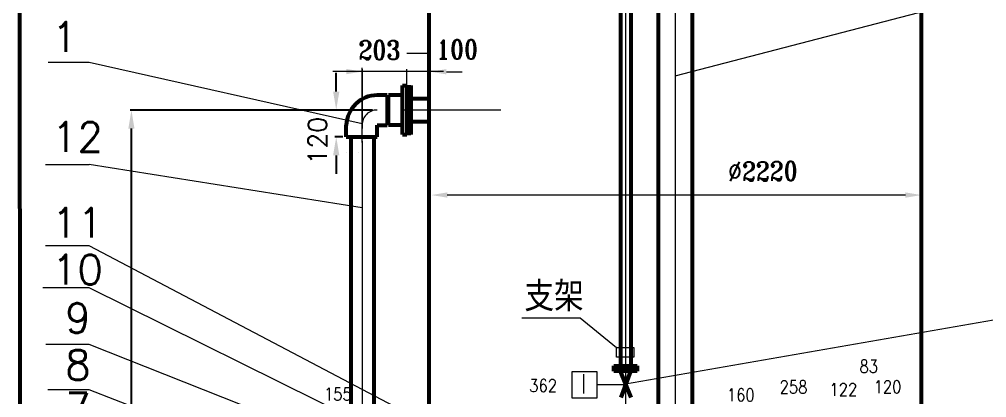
# Model space of a CAD drawing. Extents: x -13299 to -11289, y 2095 to 3220.
# Drawn here: x -12237.8 to -12107.5, y 2368.8 to 2419.8 of the extents above; entities that cross this region are included whole.
import ezdxf

# ---------------------------------------------------------------- set-up
doc = ezdxf.new("R2010")
doc.units = 0
doc.header["$LTSCALE"] = 10
doc.header["$MEASUREMENT"] = 0
doc.layers.get('Defpoints').update_dxf_attribs({"linetype": 'CONTINUOUS'})
for name, color, linetype, lineweight in [('1', 2, 'CONTINUOUS', 13), ('PVC', 5, 'CONTINUOUS', 53), ('管道', 7, 'CONTINUOUS', 53), ('设备', 1, 'CONTINUOUS', 53)]:
    doc.layers.add(name, color=color, linetype=linetype, lineweight=lineweight)
doc.styles.add('HZTXT', font='txt', dxfattribs={"bigfont": 'HZTXT'})
doc.styles.get("Standard").update_dxf_attribs({"font": 'romant.shx', "width": 0.85, "bigfont": 'hztxt1.shx'})
doc.dimstyles.new('副本STANDARD', dxfattribs={"dimtxt": 2.5, "dimasz": 2.5, "dimexe": 0.18, "dimexo": 0.0625, "dimgap": 1, "dimtad": 1, "dimdec": 4, "dimzin": 0, "dimdsep": 46, "dimtxsty": 'HZTXT', "dimcen": 0.09, "dimclrt": 2, "dimadec": 0, "dimazin": 0, "dimtfac": 1, "dimtdec": 4, "dimtofl": 0, "dimtmove": 2, "dimatfit": 3, "dimfxl": 0, "dimtolj": 1, "dimtzin": 0, "dimarcsym": 0})

# ---------------------------------------------------------------- blocks, each defined once
blk = doc.blocks.new('*D138')
at = {"layer": '1', "color": 0, "lineweight": -2}
for p, q in [((-12195.14, 2410.07), (-12195.14, 2412.57)), ((-12195.2, 2407.57), (-12195.32, 2407.57)), ((-12194.24, 2403.96), (-12195.32, 2403.96)), ((-12195.14, 2401.46), (-12195.14, 2398.96))]:
    blk.add_line(p, q, dxfattribs=at)
at = {"layer": '1', "color": 0}
for points in [[(-12195.56, 2410.07), (-12194.72, 2410.07), (-12195.14, 2407.57)], [(-12195.56, 2401.46), (-12194.72, 2401.46), (-12195.14, 2403.96)]]:
    blk.add_solid(points, dxfattribs=at)
at = {"layer": 'Defpoints', "color": 0}
for p in [(-12195.14, 2407.57), (-12195.14, 2407.57), (-12194.17, 2403.96)]:
    blk.add_point(p, dxfattribs=at)
at = {"layer": '1', "color": 2, "insert": (-12197.65, 2403.44), "char_height": 2.5, "attachment_point": 5, "rotation": 90, "style": 'HZTXT'}
blk.add_mtext('\\A1;120', dxfattribs=at)
blk = doc.blocks.new('*D146')
at = {"layer": '1', "color": 0, "lineweight": -2}
for p, q in [((-12190.24, 2407.57), (-12222.92, 2407.57)), ((-12222.74, 2310.08), (-12222.74, 2405.07)), ((-12215.83, 2307.58), (-12222.92, 2307.58))]:
    blk.add_line(p, q, dxfattribs=at)
at = {"layer": '1', "color": 0}
for points in [[(-12223.16, 2405.07), (-12222.33, 2405.07), (-12222.74, 2407.57)], [(-12223.16, 2310.08), (-12222.33, 2310.08), (-12222.74, 2307.58)]]:
    blk.add_solid(points, dxfattribs=at)
at = {"layer": 'Defpoints', "color": 0}
for p in [(-12222.74, 2407.57), (-12190.18, 2407.57), (-12215.77, 2307.58)]:
    blk.add_point(p, dxfattribs=at)
at = {"layer": '1', "color": 2, "insert": (-12224.99, 2347.19), "char_height": 2.5, "attachment_point": 5, "rotation": 90, "style": 'HZTXT'}
blk.add_mtext('\\A1;3250', dxfattribs=at)

msp = doc.modelspace()

# ---------------------------------------------------------------- linework, layer by layer
at = {"layer": '1'}
for p, q in [((-12149.46507, 2497.9762), (-12149.46507, 2356.07978)), ((-12156.12938, 2482.84777), (-12156.12938, 2302.26584)), ((-12149.46507, 2412.1753), (-12103.3659, 2424.19106)), ((-12182.63954, 2415.17265), (-12185.63904, 2415.17265)), ((-12228.44899, 2414.0025), (-12233.94405, 2414.0025)), ((-12191.63765, 2405.69517), (-12228.44899, 2414.0025)), ((-12191.63765, 2403.18451), (-12191.63765, 2413.2467)), ((-12180.66898, 2412.75482), (-12195.60478, 2412.75482)), ((-12191.63765, 2413.08662), (-12191.63765, 2405.08446)), ((-12185.63904, 2408.97592), (-12185.63904, 2413.08662)), ((-12180.2912, 2412.74101), (-12178.1487, 2412.74101)), ((-12185.63904, 2410.87031), (-12185.06913, 2410.87031)), ((-12172.93735, 2407.57071), (-12186.03423, 2407.57071)), ((-12185.63904, 2404.2711), (-12185.06913, 2404.2711)), ((-12191.63765, 2403.39956), (-12191.63765, 2301.21255)), ((-12234.33817, 2400.22985), (-12228.44899, 2400.22985)), ((-12191.63765, 2394.41904), (-12228.44899, 2400.22985)), ((-12118.43417, 2396.1176), (-12180.16647, 2396.1176)), ((-12228.44899, 2389.26466), (-12234.34495, 2389.26466)), ((-12175.34338, 2361.38896), (-12228.44899, 2389.26466)), ((-12228.44899, 2383.63281), (-12234.6965, 2383.63281)), ((-12179.32336, 2359.32646), (-12228.44899, 2383.63281)), ((-12170.11844, 2379.59345), (-12162.25955, 2379.59345)), ((-12162.25955, 2379.59345), (-12157.35843, 2375.58964)), ((-12102.81217, 2379.89832), (-12156.12938, 2370.62688)), ((-12228.44899, 2375.96608), (-12234.27315, 2375.96608)), ((-12186.26807, 2359.32646), (-12228.44899, 2375.96608)), ((-12157.35843, 2374.29961), (-12157.35843, 2375.58964)), ((-12157.35843, 2375.58964), (-12155.01098, 2375.58964)), ((-12155.01098, 2375.58964), (-12155.01098, 2374.29961)), ((-12155.01171, 2374.29961), (-12157.35843, 2374.29961)), ((-12161.75699, 2369.36588), (-12161.75699, 2371.99663)), ((-12156.12938, 2370.56269), (-12160.0179, 2370.56269)), ((-12228.44899, 2369.85634), (-12233.99668, 2369.85634)), ((-12149.46507, 2339.40249), (-12228.44899, 2369.85634))]:
    msp.add_line(p, q, dxfattribs=at)
msp.add_lwpolyline([(-12163.35088, 2368.76668), (-12163.35088, 2372.3587), (-12160.0179, 2372.3587), (-12160.0179, 2368.76668)], close=True, dxfattribs=at)
msp.add_arc((-12189.6841, 2405.61671), 1.95513, 88.0428863, 182.2999224, dxfattribs=at)
for points in [[(-12193.78015, 2413.11191), (-12193.78015, 2412.39774), (-12191.63765, 2412.75482)], [(-12180.2912, 2413.08811), (-12180.2912, 2412.37395), (-12182.4337, 2412.73103)], [(-12180.16422, 2395.76463), (-12180.16437, 2396.47915), (-12182.30786, 2396.12142)], [(-12118.43425, 2396.47632), (-12118.43409, 2395.76179), (-12116.2906, 2396.11952)]]:
    msp.add_solid(points, dxfattribs=at)
at = {"layer": 'PVC'}
for p, q in [((-12186.20894, 2410.87031), (-12185.63904, 2410.87031)), ((-12186.20894, 2404.2711), (-12186.20894, 2410.87031)), ((-12188.27888, 2409.57662), (-12189.64688, 2409.57631)), ((-12188.27888, 2409.57662), (-12188.27888, 2405.53874)), ((-12186.20894, 2409.57664), (-12188.09506, 2409.57664)), ((-12188.09506, 2405.53825), (-12188.09506, 2409.57664)), ((-12188.09506, 2409.11659), (-12188.27888, 2409.11659)), ((-12188.09506, 2409.11659), (-12188.09506, 2409.11659)), ((-12193.78476, 2403.95691), (-12193.78476, 2405.54729)), ((-12189.61733, 2405.54611), (-12189.61733, 2405.54611)), ((-12189.61733, 2405.53874), (-12188.27888, 2405.53874)), ((-12189.61733, 2403.95691), (-12189.61733, 2405.53874)), ((-12188.27888, 2406.02651), (-12188.09506, 2406.02651)), ((-12186.20894, 2405.53825), (-12188.09506, 2405.53825)), ((-12186.20894, 2404.2711), (-12185.63904, 2404.2711)), ((-12193.78476, 2403.95691), (-12189.61733, 2403.95691)), ((-12193.17372, 2403.95691), (-12193.17372, 2361.73556)), ((-12190.08363, 2403.95691), (-12190.08363, 2361.73556)), ((-12190.08363, 2403.95691), (-12190.08363, 2330.63147))]:
    msp.add_line(p, q, dxfattribs=at)
msp.add_arc((-12189.58541, 2405.37383), 4.20293, 90.4350531, 177.6345698, dxfattribs=at)
at = {"layer": '管道'}
for p, q in [((-12156.83552, 2480.80654), (-12156.83552, 2373.11054)), ((-12155.44709, 2480.80654), (-12155.44709, 2373.13835)), ((-12151.75913, 2480.1615), (-12151.75913, 2361.35456)), ((-12147.17034, 2480.1615), (-12147.17034, 2361.35456)), ((-12185.63904, 2410.87031), (-12185.63904, 2404.2711)), ((-12185.06913, 2410.87031), (-12185.06913, 2404.2711)), ((-12185.06913, 2409.12609), (-12182.63954, 2409.12609)), ((-12185.06913, 2406.036), (-12182.63954, 2406.036)), ((-12193.71844, 2401.85424), (-12193.71844, 2401.85424)), ((-12192.16442, 2401.85424), (-12192.16442, 2401.85424)), ((-12157.7017, 2372.373), (-12157.7017, 2373.11251)), ((-12157.7017, 2373.11251), (-12154.55648, 2373.11251)), ((-12154.55648, 2373.11251), (-12154.55648, 2372.373)), ((-12157.70623, 2372.75373), (-12154.55648, 2372.75373)), ((-12154.55648, 2372.373), (-12157.7017, 2372.373)), ((-12156.86464, 2372.38016), (-12155.42725, 2368.82712)), ((-12155.47769, 2372.38016), (-12156.78899, 2368.85232))]:
    msp.add_line(p, q, dxfattribs=at)
msp.add_arc((-12185.69923, 2403.63819), 2.40549, 185.6931926, 185.6931926, dxfattribs=at)
at = {"layer": '设备'}
for p, q in [((-12237.84864, 2504.48885), (-12237.67377, 2104.99778)), ((-12182.63954, 2453.78249), (-12182.63954, 2350.22381)), ((-12116.2906, 2453.78249), (-12116.2906, 2350.22381))]:
    msp.add_line(p, q, dxfattribs=at)

# ---------------------------------------------------------------- texts
at = {"layer": '1', "style": 'HZTXT'}
for s, p in [('1', (-12233.45039, 2415.423)), ('12', (-12233.45039, 2401.95152)), ('11', (-12233.45039, 2390.3832)), ('10', (-12233.45039, 2384.07522)), ('支架', (-12169.77904, 2380.45638)), ('9', (-12231.66795, 2377.54274)), ('8', (-12231.66795, 2371.22559)), ('7', (-12231.66795, 2365.49308))]:
    msp.add_text(s, height=4, dxfattribs=at).set_placement(p)
at = {"layer": '1', "width": 0.85}
for s, height, p in [('203', 2.571, (-12192.13148, 2414.37212)), ('160', 1.714, (-12142.48492, 2368.32706))]:
    msp.add_text(s, height=height, dxfattribs=at).set_placement(p)
msp.add_text('∅2220', height=2.571, rotation=0.5889795, dxfattribs=at).set_placement((-12142.3107, 2397.99286))
at = {"layer": '1', "attachment_point": 5}
for s, insert, char_height in [('100', (-12178.8438, 2415.74762), 2.571), ('83', (-12123.36578, 2373.04539), 1.714), ('362', (-12167.25363, 2370.44142), 1.714), ('\\A1;258', (-12133.50465, 2370.26026), 1.714), ('\\A1;122', (-12126.79217, 2369.92103), 1.714), ('120', (-12120.83288, 2370.27904), 1.714), ('155', (-12194.92616, 2369.30332), 1.714)]:
    msp.add_mtext(s, dxfattribs=dict(at, insert=insert, char_height=char_height))

# ---------------------------------------------------------------- dimensions: what is measured, and where the dimension line sits
at = {"layer": '1'}
for base, p1, p2, text, picture, middle in [((-12195.14015, 2407.57071), (-12194.17425, 2403.95691), (-12195.14015, 2407.57071), '120', '*D138', (-12197.65116, 2403.44277)), ((-12222.74201, 2407.57071), (-12215.77115, 2307.58295), (-12190.17788, 2407.57071), '3250', '*D146', (-12224.99201, 2347.19366))]:
    dim = msp.add_linear_dim(base=base, p1=p1, p2=p2, angle=90, text=text, dimstyle='副本STANDARD', dxfattribs=at)
    dim.commit()
    dim.dimension.update_dxf_attribs({"geometry": picture, "text_midpoint": middle, "dimtype": 160})

doc.saveas('drawing.dxf')
